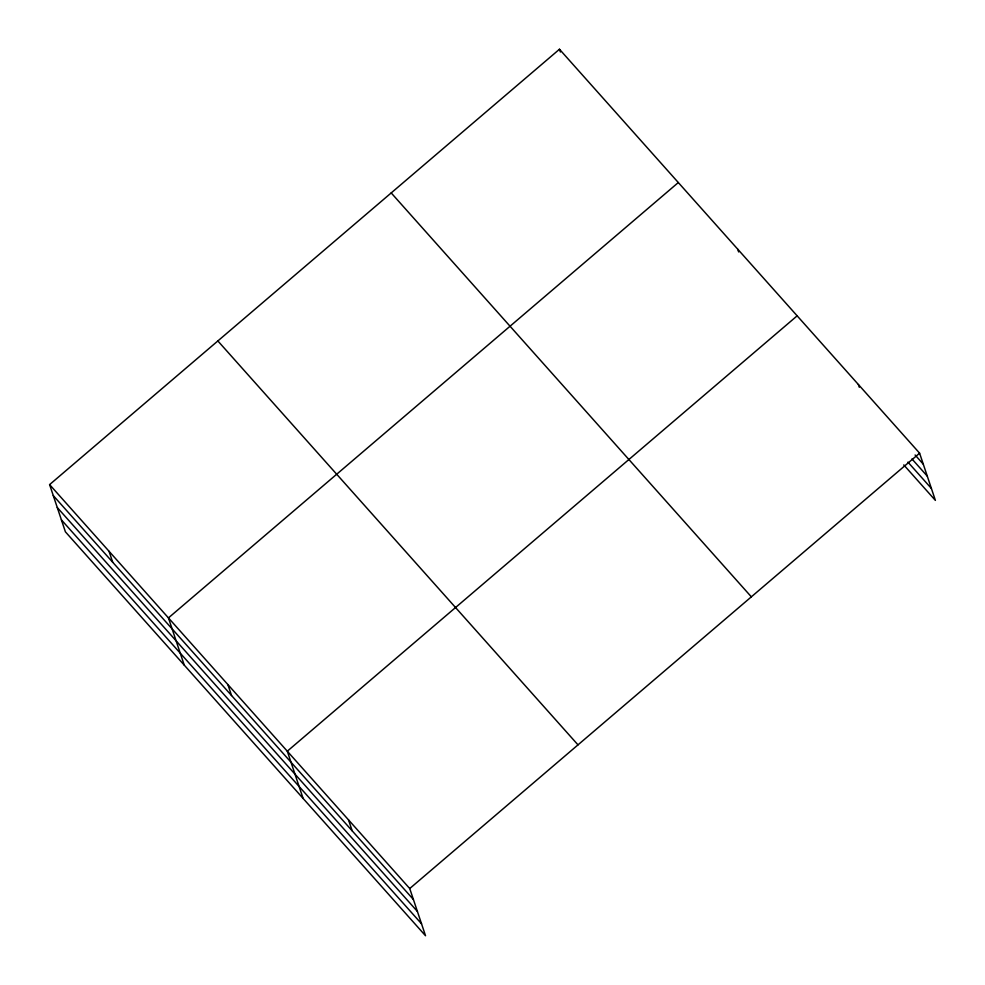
<?xml version="1.0" encoding="UTF-8"?>
<svg xmlns="http://www.w3.org/2000/svg" width="985" height="985" viewBox="0 0 985 985"><rect width="100%" height="100%" fill="white"/><g stroke="black" fill="none" stroke-linecap="round" stroke-linejoin="round"><path stroke-width="1.48" d="M49.607 484.608L409.735 888.544L425.532 935.75L65.404 531.826L49.607 484.608L559.468 49.25L919.596 453.174L935.393 500.392L903.762 464.908M678.308 182.545L168.447 617.903L184.244 665.121M797.148 315.84L287.3 751.198L303.097 798.416M409.735 888.544L919.596 453.174M915.102 454.996L923.265 464.157M911.962 458.948L927.267 476.112M907.924 462.113L931.391 488.437M391.205 192.925L751.346 596.848M217.857 340.945L577.998 744.869M53.276 495.59L413.417 899.514M57.278 507.546L417.418 911.47M61.402 519.871L421.531 923.795M858.378 384.507L859.289 387.253M737.728 249.193L738.651 251.938M559.468 49.25L560.379 51.996M348.518 819.865L352.187 830.847M227.867 684.55L231.549 695.533M109.027 551.255L112.696 562.238"/></g></svg>
